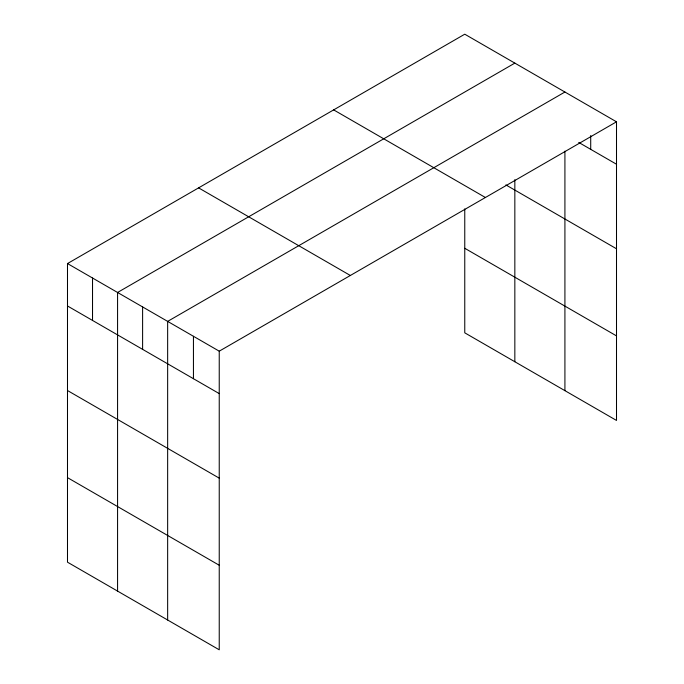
<?xml version="1.0" encoding="UTF-8"?>
<svg xmlns="http://www.w3.org/2000/svg" width="684" height="684" viewBox="0 0 684 684"><rect width="100%" height="100%" fill="white"/><g stroke="black" fill="none" stroke-linecap="round" stroke-linejoin="round"><path stroke-width="1.03" d="M616.506 121.812L219.239 351.174L219.239 649.8L67.494 562.188L67.494 263.562L464.761 34.2L616.506 121.812L616.506 420.438L464.761 332.826L464.761 208.876M514.838 63.116L117.571 292.47L117.571 591.096M564.916 92.024L167.648 321.386L167.648 620.012M578.732 142.426L616.506 164.237M505.895 184.919L616.506 248.779M333.655 109.885L485.409 197.505M464.761 248.283L616.506 335.895M198.591 187.869L350.345 275.481M67.494 263.562L219.239 351.174M67.494 305.979L219.239 393.599M67.494 390.53L219.239 478.142M67.494 477.637L219.239 565.249M590.711 135.552L590.711 149.343M564.916 151.147L564.916 390.649M514.838 179.644L514.838 361.742M193.444 336.28L193.444 378.705M142.605 306.928L142.605 349.353M92.528 278.02L92.528 320.437"/></g></svg>
